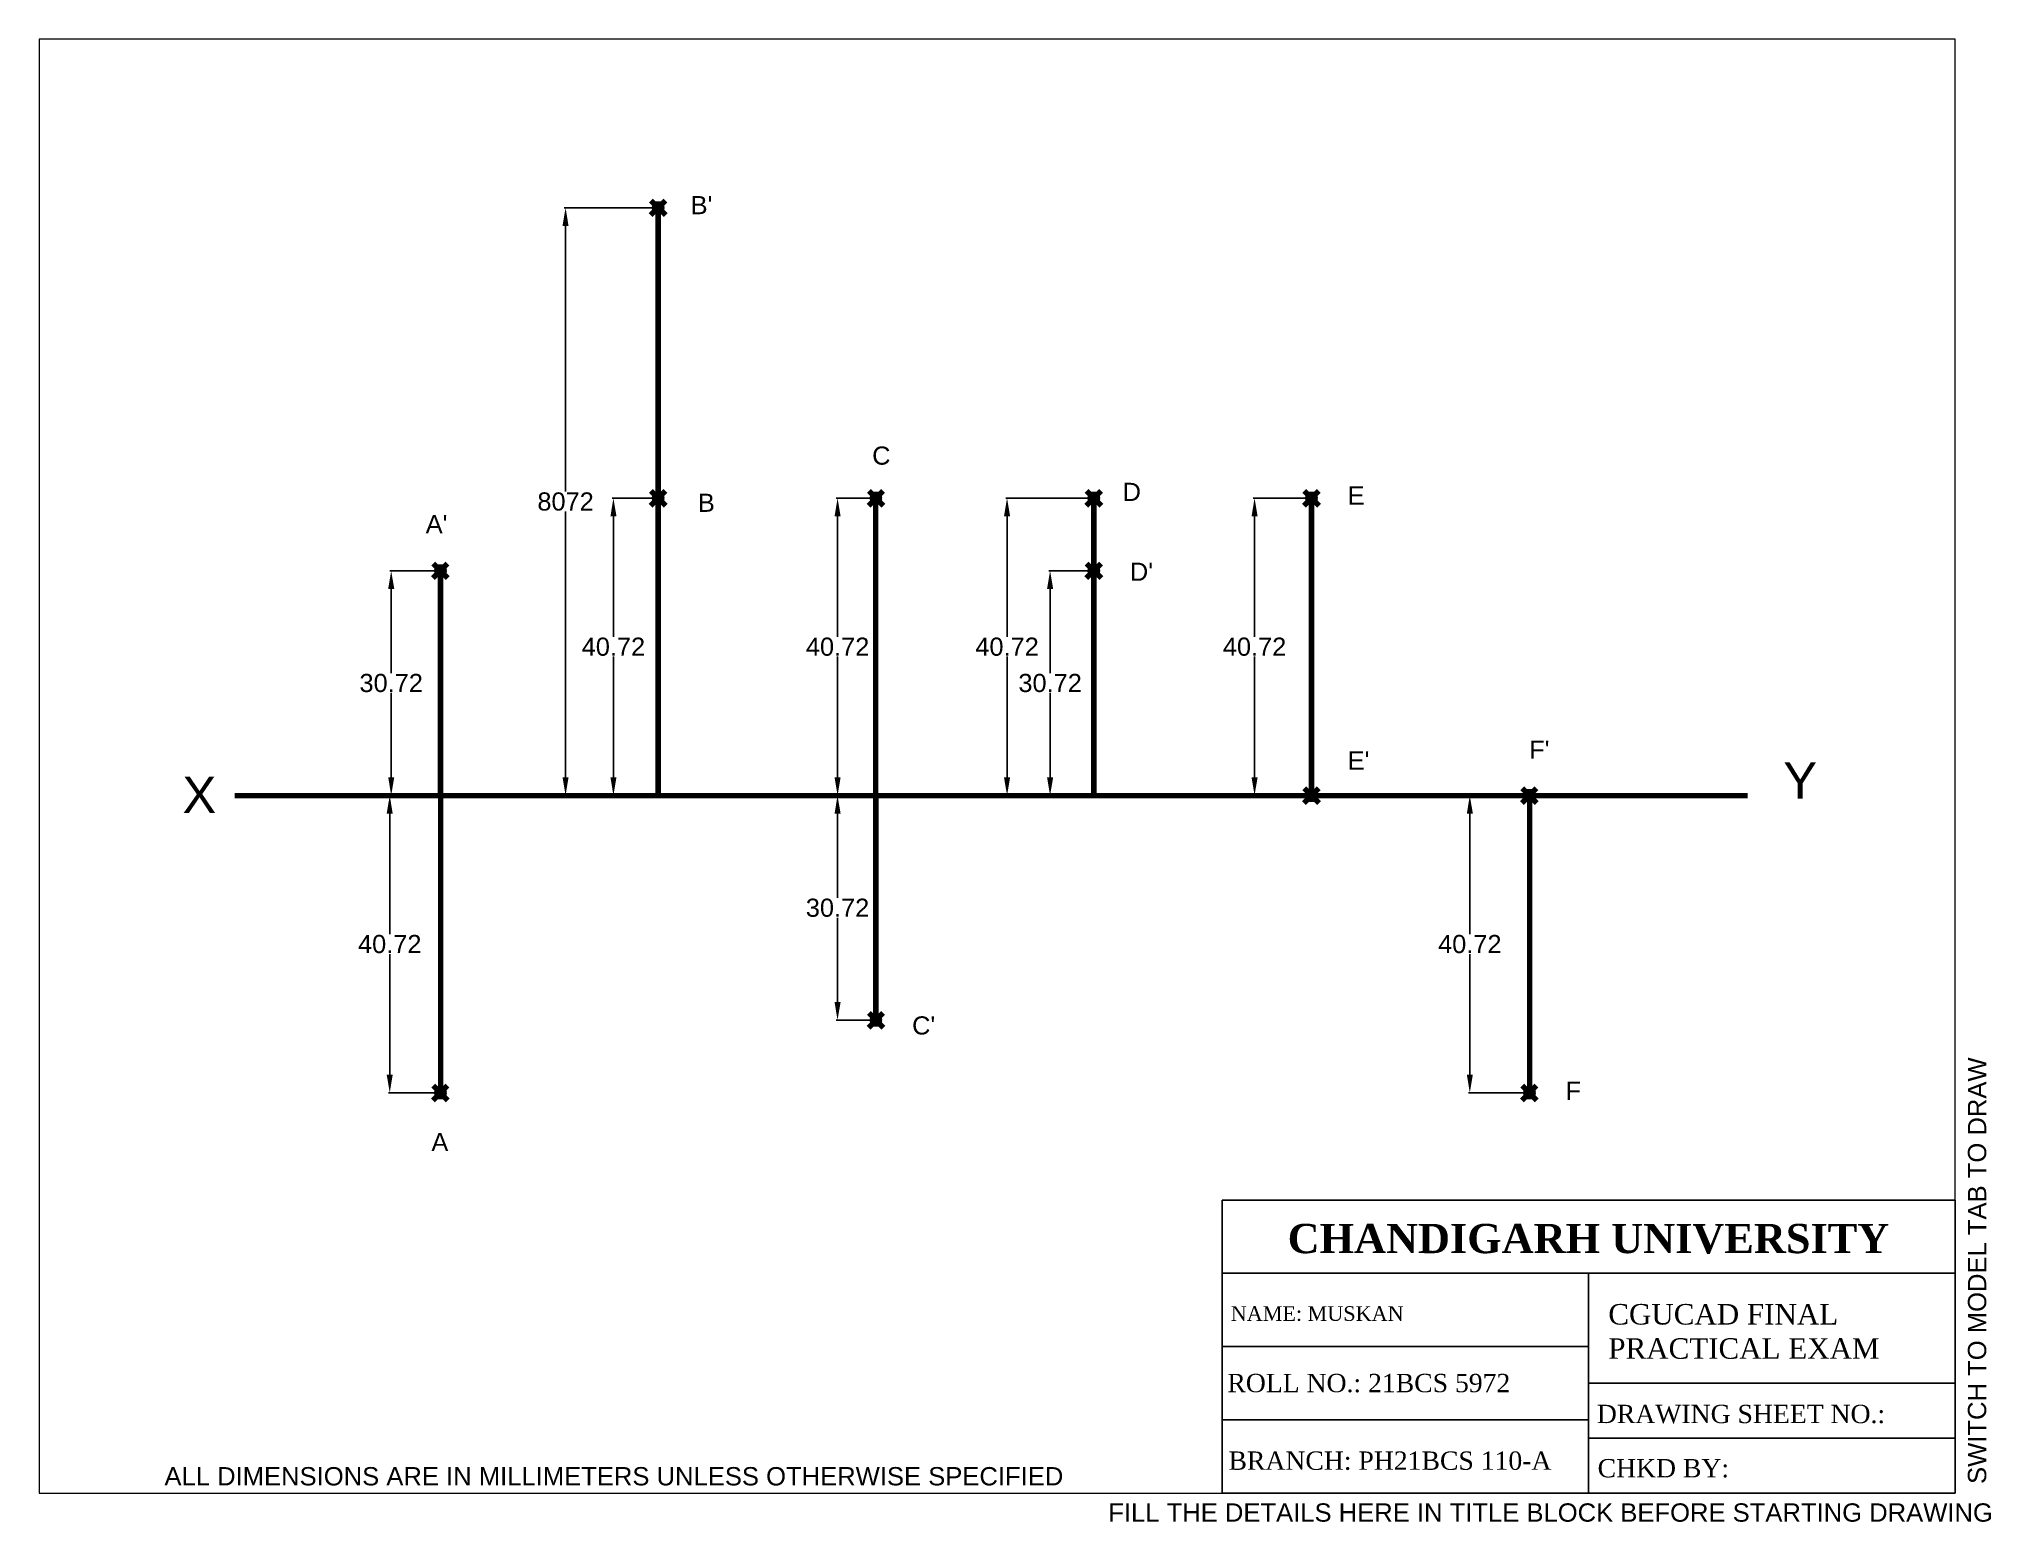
# Paper-space layout 'Layout1' of a CAD drawing. Header units: millimetres. Extents: x 0 to 266, y -4 to 198.
# The model-space entities are those that its viewports show. They can reach past a viewport. Long polylines and large blocks are cut down to what shows.
import ezdxf

# ---------------------------------------------------------------- set-up
doc = ezdxf.new("R2010")
doc.units = ezdxf.units.MM
doc.header["$PDMODE"] = 99
doc.linetypes.add('ACAD_ISO08W100', pattern=[36, 24, -3, 6, -3])
doc.layers.add('Comments', color=10, linetype='Continuous', lineweight=13, plot=False)
doc.layers.add('thick continuous', color=7, linetype='Continuous', lineweight=30)
doc.styles.get("Standard").update_dxf_attribs({"font": 'Arial.ttf'})
doc.dimstyles.get("Standard").update_dxf_attribs({"dimtxt": 2.5, "dimasz": 2.5, "dimexe": 0.18, "dimexo": 0.0625, "dimgap": 0.09, "dimtad": 0, "dimtih": 1, "dimtoh": 1, "dimzin": 0, "dimdsep": 46, "dimtxsty": 'Standard', "dimcen": 0.09, "dimadec": 0, "dimazin": 0, "dimtfac": 1, "dimtofl": 0, "dimtmove": 0, "dimatfit": 3, "dimfxl": 1, "dimtolj": 1, "dimtzin": 0, "dimarcsym": 0})

# ---------------------------------------------------------------- blocks, each defined once
blk = doc.blocks.new('*D1')
at = {"layer": 'Defpoints', "color": 0, "transparency": 16777216}
for p in [(48.53, 256.89), (41.75, 225.93), (48.53, 225.93)]:
    blk.add_point(p, dxfattribs=at)
at = {"layer": 'thick continuous', "color": 0, "lineweight": -2, "transparency": 16777216}
for p, q in [((48.46, 256.89), (41.57, 256.89)), ((41.75, 254.39), (41.75, 242.78)), ((41.75, 228.43), (41.75, 240.05)), ((48.46, 225.93), (41.57, 225.93))]:
    blk.add_line(p, q, dxfattribs=at)
at = {"layer": 'thick continuous', "color": 0, "transparency": 16777216}
for points in [[(41.34, 254.39), (42.17, 254.39), (41.75, 256.89)], [(41.34, 228.43), (42.17, 228.43), (41.75, 225.93)]]:
    blk.add_solid(points, dxfattribs=at)
at = {"layer": 'thick continuous', "color": 0, "lineweight": 5, "transparency": 16777216, "insert": (41.75, 241.41), "char_height": 2.5, "attachment_point": 5}
blk.add_mtext('\\A1;30.72', dxfattribs=at)
blk = doc.blocks.new('*D2')
at = {"layer": 'Defpoints', "color": 0, "transparency": 16777216}
for p in [(48.53, 225.93), (41.55, 184.97), (48.53, 184.97)]:
    blk.add_point(p, dxfattribs=at)
at = {"layer": 'thick continuous', "color": 0, "lineweight": -2, "transparency": 16777216}
for p, q in [((48.46, 225.93), (41.37, 225.93)), ((41.55, 223.43), (41.55, 206.82)), ((41.55, 187.47), (41.55, 204.09)), ((48.46, 184.97), (41.37, 184.97))]:
    blk.add_line(p, q, dxfattribs=at)
at = {"layer": 'thick continuous', "color": 0, "transparency": 16777216}
for points in [[(41.13, 223.43), (41.96, 223.43), (41.55, 225.93)], [(41.13, 187.47), (41.96, 187.47), (41.55, 184.97)]]:
    blk.add_solid(points, dxfattribs=at)
at = {"layer": 'thick continuous', "color": 0, "lineweight": 5, "transparency": 16777216, "insert": (41.55, 205.45), "char_height": 2.5, "attachment_point": 5}
blk.add_mtext('\\A1;40.72', dxfattribs=at)
blk = doc.blocks.new('*D3')
at = {"layer": 'Defpoints', "color": 0, "transparency": 16777216}
for p in [(78.53, 266.89), (72.36, 225.93), (78.53, 225.93)]:
    blk.add_point(p, dxfattribs=at)
at = {"layer": 'thick continuous', "color": 0, "lineweight": -2, "transparency": 16777216}
for p, q in [((78.46, 266.89), (72.18, 266.89)), ((72.36, 264.39), (72.36, 247.78)), ((72.36, 228.43), (72.36, 245.05)), ((78.46, 225.93), (72.18, 225.93))]:
    blk.add_line(p, q, dxfattribs=at)
at = {"layer": 'thick continuous', "color": 0, "transparency": 16777216}
for points in [[(71.95, 264.39), (72.78, 264.39), (72.36, 266.89)], [(71.95, 228.43), (72.78, 228.43), (72.36, 225.93)]]:
    blk.add_solid(points, dxfattribs=at)
at = {"layer": 'thick continuous', "color": 0, "lineweight": 5, "transparency": 16777216, "insert": (72.36, 246.41), "char_height": 2.5, "attachment_point": 5}
blk.add_mtext('\\A1;40.72', dxfattribs=at)
blk = doc.blocks.new('*D4')
at = {"layer": 'Defpoints', "color": 0, "transparency": 16777216}
for p in [(78.53, 306.89), (65.77, 225.93), (78.53, 225.93)]:
    blk.add_point(p, dxfattribs=at)
at = {"layer": 'thick continuous', "color": 0, "lineweight": -2, "transparency": 16777216}
for p, q in [((78.46, 306.89), (65.59, 306.89)), ((65.77, 304.39), (65.77, 267.78)), ((65.77, 228.43), (65.77, 265.05)), ((78.46, 225.93), (65.59, 225.93))]:
    blk.add_line(p, q, dxfattribs=at)
at = {"layer": 'thick continuous', "color": 0, "transparency": 16777216}
for points in [[(65.35, 304.39), (66.18, 304.39), (65.77, 306.89)], [(65.35, 228.43), (66.18, 228.43), (65.77, 225.93)]]:
    blk.add_solid(points, dxfattribs=at)
at = {"layer": 'thick continuous', "color": 0, "lineweight": 5, "transparency": 16777216, "insert": (65.77, 266.41), "char_height": 2.5, "attachment_point": 5}
blk.add_mtext('\\A1;8072', dxfattribs=at)
blk = doc.blocks.new('*D5')
at = {"layer": 'Defpoints', "color": 0, "transparency": 16777216}
for p in [(108.53, 266.89), (103.24, 225.93), (108.53, 225.93)]:
    blk.add_point(p, dxfattribs=at)
at = {"layer": 'thick continuous', "color": 0, "lineweight": -2, "transparency": 16777216}
for p, q in [((108.46, 266.89), (103.06, 266.89)), ((103.24, 264.39), (103.24, 247.78)), ((103.24, 228.43), (103.24, 245.05)), ((108.46, 225.93), (103.06, 225.93))]:
    blk.add_line(p, q, dxfattribs=at)
at = {"layer": 'thick continuous', "color": 0, "transparency": 16777216}
for points in [[(102.82, 264.39), (103.65, 264.39), (103.24, 266.89)], [(102.82, 228.43), (103.65, 228.43), (103.24, 225.93)]]:
    blk.add_solid(points, dxfattribs=at)
at = {"layer": 'thick continuous', "color": 0, "lineweight": 5, "transparency": 16777216, "insert": (103.24, 246.41), "char_height": 2.5, "attachment_point": 5}
blk.add_mtext('\\A1;40.72', dxfattribs=at)
blk = doc.blocks.new('*D6')
at = {"layer": 'Defpoints', "color": 0, "transparency": 16777216}
for p in [(103.23, 225.93), (108.53, 225.93), (108.53, 194.97)]:
    blk.add_point(p, dxfattribs=at)
at = {"layer": 'thick continuous', "color": 0, "lineweight": -2, "transparency": 16777216}
for p, q in [((108.46, 225.93), (103.05, 225.93)), ((103.23, 223.43), (103.23, 211.82)), ((103.23, 197.47), (103.23, 209.09)), ((108.46, 194.97), (103.05, 194.97))]:
    blk.add_line(p, q, dxfattribs=at)
at = {"layer": 'thick continuous', "color": 0, "transparency": 16777216}
for points in [[(102.82, 223.43), (103.65, 223.43), (103.23, 225.93)], [(102.82, 197.47), (103.65, 197.47), (103.23, 194.97)]]:
    blk.add_solid(points, dxfattribs=at)
at = {"layer": 'thick continuous', "color": 0, "lineweight": 5, "transparency": 16777216, "insert": (103.23, 210.45), "char_height": 2.5, "attachment_point": 5}
blk.add_mtext('\\A1;30.72', dxfattribs=at)
blk = doc.blocks.new('*D7')
at = {"layer": 'Defpoints', "color": 0, "transparency": 16777216}
for p in [(138.53, 256.89), (132.51, 225.93), (138.53, 225.93)]:
    blk.add_point(p, dxfattribs=at)
at = {"layer": 'thick continuous', "color": 0, "lineweight": -2, "transparency": 16777216}
for p, q in [((138.46, 256.89), (132.33, 256.89)), ((132.51, 254.39), (132.51, 242.78)), ((132.51, 228.43), (132.51, 240.05)), ((138.46, 225.93), (132.33, 225.93))]:
    blk.add_line(p, q, dxfattribs=at)
at = {"layer": 'thick continuous', "color": 0, "transparency": 16777216}
for points in [[(132.09, 254.39), (132.93, 254.39), (132.51, 256.89)], [(132.09, 228.43), (132.93, 228.43), (132.51, 225.93)]]:
    blk.add_solid(points, dxfattribs=at)
at = {"layer": 'thick continuous', "color": 0, "lineweight": 5, "transparency": 16777216, "insert": (132.51, 241.41), "char_height": 2.5, "attachment_point": 5}
blk.add_mtext('\\A1;30.72', dxfattribs=at)
blk = doc.blocks.new('*D8')
at = {"layer": 'Defpoints', "color": 0, "transparency": 16777216}
for p in [(138.53, 266.89), (126.58, 225.93), (138.53, 225.93)]:
    blk.add_point(p, dxfattribs=at)
at = {"layer": 'thick continuous', "color": 0, "lineweight": -2, "transparency": 16777216}
for p, q in [((138.46, 266.89), (126.4, 266.89)), ((126.58, 264.39), (126.58, 247.78)), ((126.58, 228.43), (126.58, 245.05)), ((138.46, 225.93), (126.4, 225.93))]:
    blk.add_line(p, q, dxfattribs=at)
at = {"layer": 'thick continuous', "color": 0, "transparency": 16777216}
for points in [[(126.16, 264.39), (127, 264.39), (126.58, 266.89)], [(126.16, 228.43), (127, 228.43), (126.58, 225.93)]]:
    blk.add_solid(points, dxfattribs=at)
at = {"layer": 'thick continuous', "color": 0, "lineweight": 5, "transparency": 16777216, "insert": (126.58, 246.41), "char_height": 2.5, "attachment_point": 5}
blk.add_mtext('\\A1;40.72', dxfattribs=at)
blk = doc.blocks.new('*D9')
at = {"layer": 'Defpoints', "color": 0, "transparency": 16777216}
for p in [(168.53, 266.89), (160.67, 225.93), (168.53, 225.93)]:
    blk.add_point(p, dxfattribs=at)
at = {"layer": 'thick continuous', "color": 0, "lineweight": -2, "transparency": 16777216}
for p, q in [((168.46, 266.89), (160.49, 266.89)), ((160.67, 264.39), (160.67, 247.78)), ((160.67, 228.43), (160.67, 245.05)), ((168.46, 225.93), (160.49, 225.93))]:
    blk.add_line(p, q, dxfattribs=at)
at = {"layer": 'thick continuous', "color": 0, "transparency": 16777216}
for points in [[(160.26, 264.39), (161.09, 264.39), (160.67, 266.89)], [(160.26, 228.43), (161.09, 228.43), (160.67, 225.93)]]:
    blk.add_solid(points, dxfattribs=at)
at = {"layer": 'thick continuous', "color": 0, "lineweight": 5, "transparency": 16777216, "insert": (160.67, 246.41), "char_height": 2.5, "attachment_point": 5}
blk.add_mtext('\\A1;40.72', dxfattribs=at)
blk = doc.blocks.new('*D10')
at = {"layer": 'Defpoints', "color": 0, "transparency": 16777216}
for p in [(198.53, 225.93), (190.32, 184.97), (198.53, 184.97)]:
    blk.add_point(p, dxfattribs=at)
at = {"layer": 'thick continuous', "color": 0, "lineweight": -2, "transparency": 16777216}
for p, q in [((198.46, 225.93), (190.14, 225.93)), ((190.32, 223.43), (190.32, 206.82)), ((190.32, 187.47), (190.32, 204.09)), ((198.46, 184.97), (190.14, 184.97))]:
    blk.add_line(p, q, dxfattribs=at)
at = {"layer": 'thick continuous', "color": 0, "transparency": 16777216}
for points in [[(189.91, 223.43), (190.74, 223.43), (190.32, 225.93)], [(189.91, 187.47), (190.74, 187.47), (190.32, 184.97)]]:
    blk.add_solid(points, dxfattribs=at)
at = {"layer": 'thick continuous', "color": 0, "lineweight": 5, "transparency": 16777216, "insert": (190.32, 205.45), "char_height": 2.5, "attachment_point": 5}
blk.add_mtext('\\A1;40.72', dxfattribs=at)

msp = doc.modelspace()

# ---------------------------------------------------------------- linework, layer by layer
at = {"layer": 'thick continuous', "lineweight": 80}
for p, q in [((78.526, 225.934), (78.526, 306.894)), ((78.526, 306.894), (78.526, 225.934)), ((78.526, 225.934), (78.526, 266.894)), ((108.526, 225.934), (108.526, 266.894)), ((138.526, 225.934), (138.526, 266.894)), ((138.526, 266.894), (138.526, 225.934)), ((168.526, 225.934), (168.526, 266.894)), ((168.526, 266.894), (168.526, 266.894)), ((168.526, 266.894), (168.526, 225.934)), ((48.526, 225.934), (48.526, 256.894)), ((48.526, 256.894), (48.526, 225.934)), ((138.526, 225.934), (138.526, 256.894)), ((20.2, 225.934), (228.576, 225.934)), ((48.526, 225.934), (78.526, 225.934)), ((48.526, 225.934), (68.526, 225.934)), ((48.526, 225.934), (48.526, 184.974)), ((68.526, 225.934), (78.526, 225.934)), ((78.526, 225.934), (108.526, 225.934)), ((108.526, 225.934), (108.526, 194.974)), ((108.526, 194.974), (108.526, 225.934)), ((108.526, 225.934), (138.526, 225.934)), ((138.526, 225.934), (168.526, 225.934)), ((168.526, 225.934), (198.526, 225.934)), ((198.526, 225.934), (198.526, 184.974))]:
    msp.add_line(p, q, dxfattribs=at)
for p in [(78.526, 306.894), (78.526, 266.894), (108.526, 266.894), (138.526, 266.894), (168.526, 266.894), (48.526, 256.894), (138.526, 256.894), (168.526, 225.934), (198.526, 225.934), (108.526, 194.974), (48.526, 184.974), (198.526, 184.974)]:
    msp.add_point(p, dxfattribs=at)

# ---------------------------------------------------------------- texts
at = {"layer": 'thick continuous', "lineweight": 80, "char_height": 2.5, "attachment_point": 1}
for s, insert in [("B'", (83, 308.5)), ('C', (108, 274)), ('D', (142.5, 269)), ('B', (84, 267.5)), ('E', (173.5, 268.5)), ("A'", (46.507, 264.558)), ("D'", (143.5, 258)), ("E'", (173.5, 232)), ("F'", (198.5, 233.5)), ("C'", (113.5, 195.5)), ('F', (203.5, 186.5)), ('A', (47.289, 179.445))]:
    msp.add_mtext_dynamic_manual_height_columns(s, width=7.82451, gutter_width=12.5, heights=[0], dxfattribs=dict(at, insert=insert))
at = {"layer": 'thick continuous', "char_height": 5, "attachment_point": 1}
for s, insert in [('Y', (233.5, 230.5)), ('X', (13, 228.5))]:
    msp.add_mtext_dynamic_manual_height_columns(s, width=7.82451, gutter_width=12.5, heights=[0], dxfattribs=dict(at, insert=insert))

# ---------------------------------------------------------------- dimensions: what is measured, and where the dimension line sits
at = {"layer": 'thick continuous', "lineweight": 5}
for base, p1, p2, text, picture, middle in [((65.766, 225.934), (78.526, 306.894), (78.526, 225.934), '8072', '*D4', (65.766, 266.414)), ((72.362, 225.934), (78.526, 266.894), (78.526, 225.934), '40.72', '*D3', (72.362, 246.414)), ((103.235, 225.934), (108.526, 266.894), (108.526, 225.934), '40.72', '*D5', (103.235, 246.414)), ((126.581, 225.934), (138.526, 266.894), (138.526, 225.934), '40.72', '*D8', (126.581, 246.414)), ((160.675, 225.934), (168.526, 266.894), (168.526, 225.934), '40.72', '*D9', (160.675, 246.414)), ((41.754, 225.934), (48.526, 256.894), (48.526, 225.934), '30.72', '*D1', (41.754, 241.414)), ((132.51, 225.934), (138.526, 256.894), (138.526, 225.934), '30.72', '*D7', (132.51, 241.414)), ((41.545, 184.974), (48.526, 225.934), (48.526, 184.974), '40.72', '*D2', (41.545, 205.454)), ((103.234, 225.934), (108.526, 194.974), (108.526, 225.934), '30.72', '*D6', (103.234, 210.454)), ((190.322, 184.974), (198.526, 225.934), (198.526, 184.974), '40.72', '*D10', (190.322, 205.454))]:
    dim = msp.add_linear_dim(base=base, p1=p1, p2=p2, angle=90, text=text, dimstyle='Standard', dxfattribs=at)
    dim.commit()
    dim.dimension.update_dxf_attribs({"geometry": picture, "text_midpoint": middle})

psp = doc.layouts.get("Layout1")

# ---------------------------------------------------------------- linework, layer by layer
for p, q in [((161.41, 40), (261.41, 40)), ((161.41, 40), (161.41, 0)), ((261.41, 40), (261.41, 0)), ((161.41, 30), (261.41, 30)), ((161.41, 30), (194.27, 30)), ((211.41, 30), (211.41, 0)), ((161.41, 20), (211.41, 20)), ((211.41, 15), (261.41, 15)), ((161.41, 10), (211.41, 10)), ((211.41, 7.5), (261.41, 7.5)), ((161.41, 0), (261.41, 0))]:
    psp.add_line(p, q)

# ---------------------------------------------------------------- texts
at = {"attachment_point": 1}
for s, width, insert, char_height in [('\\pxqc;{\\fTimes New Roman|b1|i0|c0|p18;CHANDIGARH UNIVERSITY}', 80.8177, (170.98, 36.75), 4), ('{\\fTimes New Roman|b0|i0|c0|p18;CGUCAD FINAL PRACTICAL EXAM}', 46.4985, (214.1, 25.81), 2.8)]:
    psp.add_mtext_dynamic_manual_height_columns(s, width=width, gutter_width=40, heights=[0], dxfattribs=dict(at, insert=insert, char_height=char_height))
at = {"linetype": 'ACAD_ISO08W100', "lineweight": 100, "attachment_point": 1}
for s, width, insert, char_height in [('{\\fTimes New Roman|b0|i0|c0|p18;NAME: MUSKAN}', 45.3199, (162.59, 25.51), 2), ('{\\fTimes New Roman|b0|i0|c0|p18;ROLL NO.: 21BCS 5972}', 45.3199, (162.13, 16.28), 2.5), ('{\\fTimes New Roman|b0|i0|c0|p18;DRAWING SHEET NO.:}', 45.3199, (212.54, 12.06), 2.5), ('{\\fTimes New Roman|b0|i0|c0|p18;BRANCH: PH21BCS 110-A}', 45.3199, (162.28, 5.69), 2.5), ('{\\fTimes New Roman|b0|i0|c0|p18;CHKD BY: }', 47.9779, (212.64, 4.66), 2.5)]:
    psp.add_mtext_dynamic_manual_height_columns(s, width=width, gutter_width=25, heights=[0], dxfattribs=dict(at, insert=insert, char_height=char_height))
at = {"layer": 'Comments'}
psp.add_text('SWITCH TO MODEL TAB TO DRAW', height=2.5, rotation=90, dxfattribs=at).set_placement((265.66, 1.26))
psp.add_text('FILL THE DETAILS HERE IN TITLE BLOCK BEFORE STARTING DRAWING', height=2.5, dxfattribs=at).set_placement((145.88, -3.89))
at = {"layer": 'thick continuous'}
psp.add_text('ALL DIMENSIONS ARE IN MILLIMETERS UNLESS OTHERWISE SPECIFIED', height=2.5, dxfattribs=at).set_placement((17.11, 1.06))

# ---------------------------------------------------------------- viewports
psp.add_viewport(center=(130.71, 99.21), size=(261.41, 198.4125), view_center_point=(125.207, 229.977), view_height=200.31346, dxfattribs=at)

doc.saveas('drawing.dxf')
